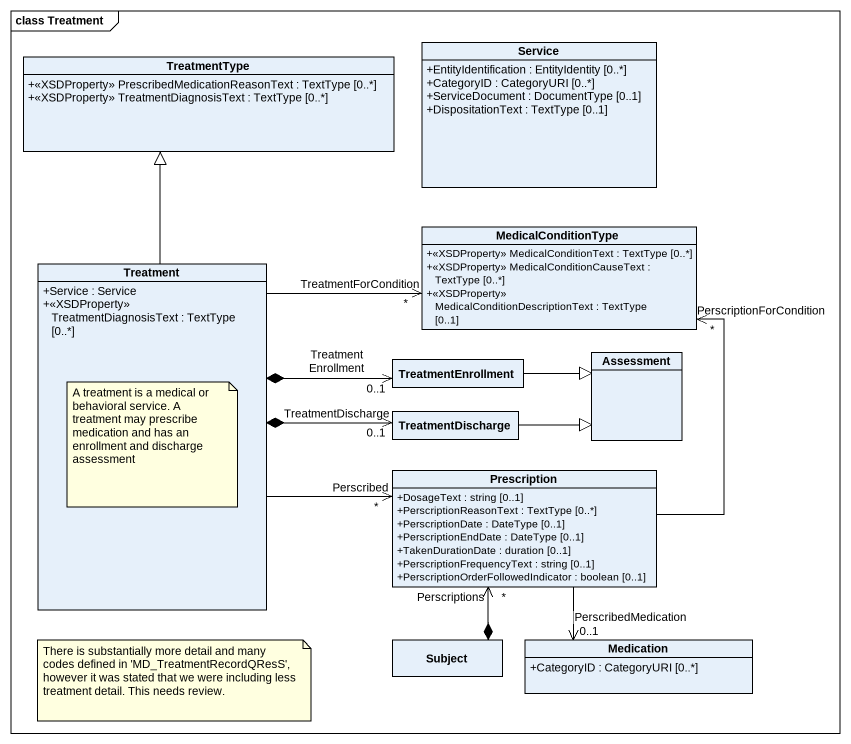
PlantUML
@startuml
mainframe class Treatment
hide circle
hide empty members
skinparam classAttributeIconSize 0
class Service {
  +EntityIdentification : EntityIdentity [0..*]
  +CategoryID : CategoryURI [0..*]
  +ServiceDocument : DocumentType [0..1]
  +DispositationText : TextType [0..1]
}
class TreatmentType {
  +<<XSDProperty>> PrescribedMedicationReasonText : TextType [0..*]
  +<<XSDProperty>> TreatmentDiagnosisText : TextType [0..*]
}
class MedicalConditionType {
  +<<XSDProperty>> MedicalConditionText : TextType [0..*]
  +<<XSDProperty>> MedicalConditionCauseText : TextType [0..*]
  +<<XSDProperty>> MedicalConditionDescriptionText : TextType [0..1]
}
class Treatment {
  +Service : Service
  +<<XSDProperty>> TreatmentDiagnosisText : TextType [0..*]
}
class TreatmentEnrollment
class Assessment
class TreatmentDischarge
class Prescription {
  +DosageText : string [0..1]
  +PerscriptionReasonText : TextType [0..*]
  +PerscriptionDate : DateType [0..1]
  +PerscriptionEndDate : DateType [0..1]
  +TakenDurationDate : duration [0..1]
  +PerscriptionFrequencyText : string [0..1]
  +PerscriptionOrderFollowedIndicator : boolean [0..1]
}
class Subject
class Medication {
  +CategoryID : CategoryURI [0..*]
}
Treatment -up-|> TreatmentType
Treatment -right-> "TreatmentForCondition\n*" MedicalConditionType
Treatment *-right-> "TreatmentEnrollment\n0..1" TreatmentEnrollment
Treatment *-right-> "TreatmentDischarge\n0..1" TreatmentDischarge
Treatment -right-> "Perscribed\n*" Prescription
TreatmentEnrollment -right-|> Assessment
TreatmentDischarge -right-|> Assessment
Prescription -up-> "PerscriptionForCondition\n*" MedicalConditionType
Prescription --> "PerscribedMedication\n0..1" Medication
Subject *-up-> "Perscriptions\n*" Prescription
note bottom of Treatment : A treatment is a medical or behavioral service. A treatment may prescribe medication and has an enrollment and discharge assessment
note as N2
  There is substantially more detail and many codes defined in 'MD_TreatmentRecordQResS', however it was stated that we were including less treatment detail. This needs review.
end note
@enduml
